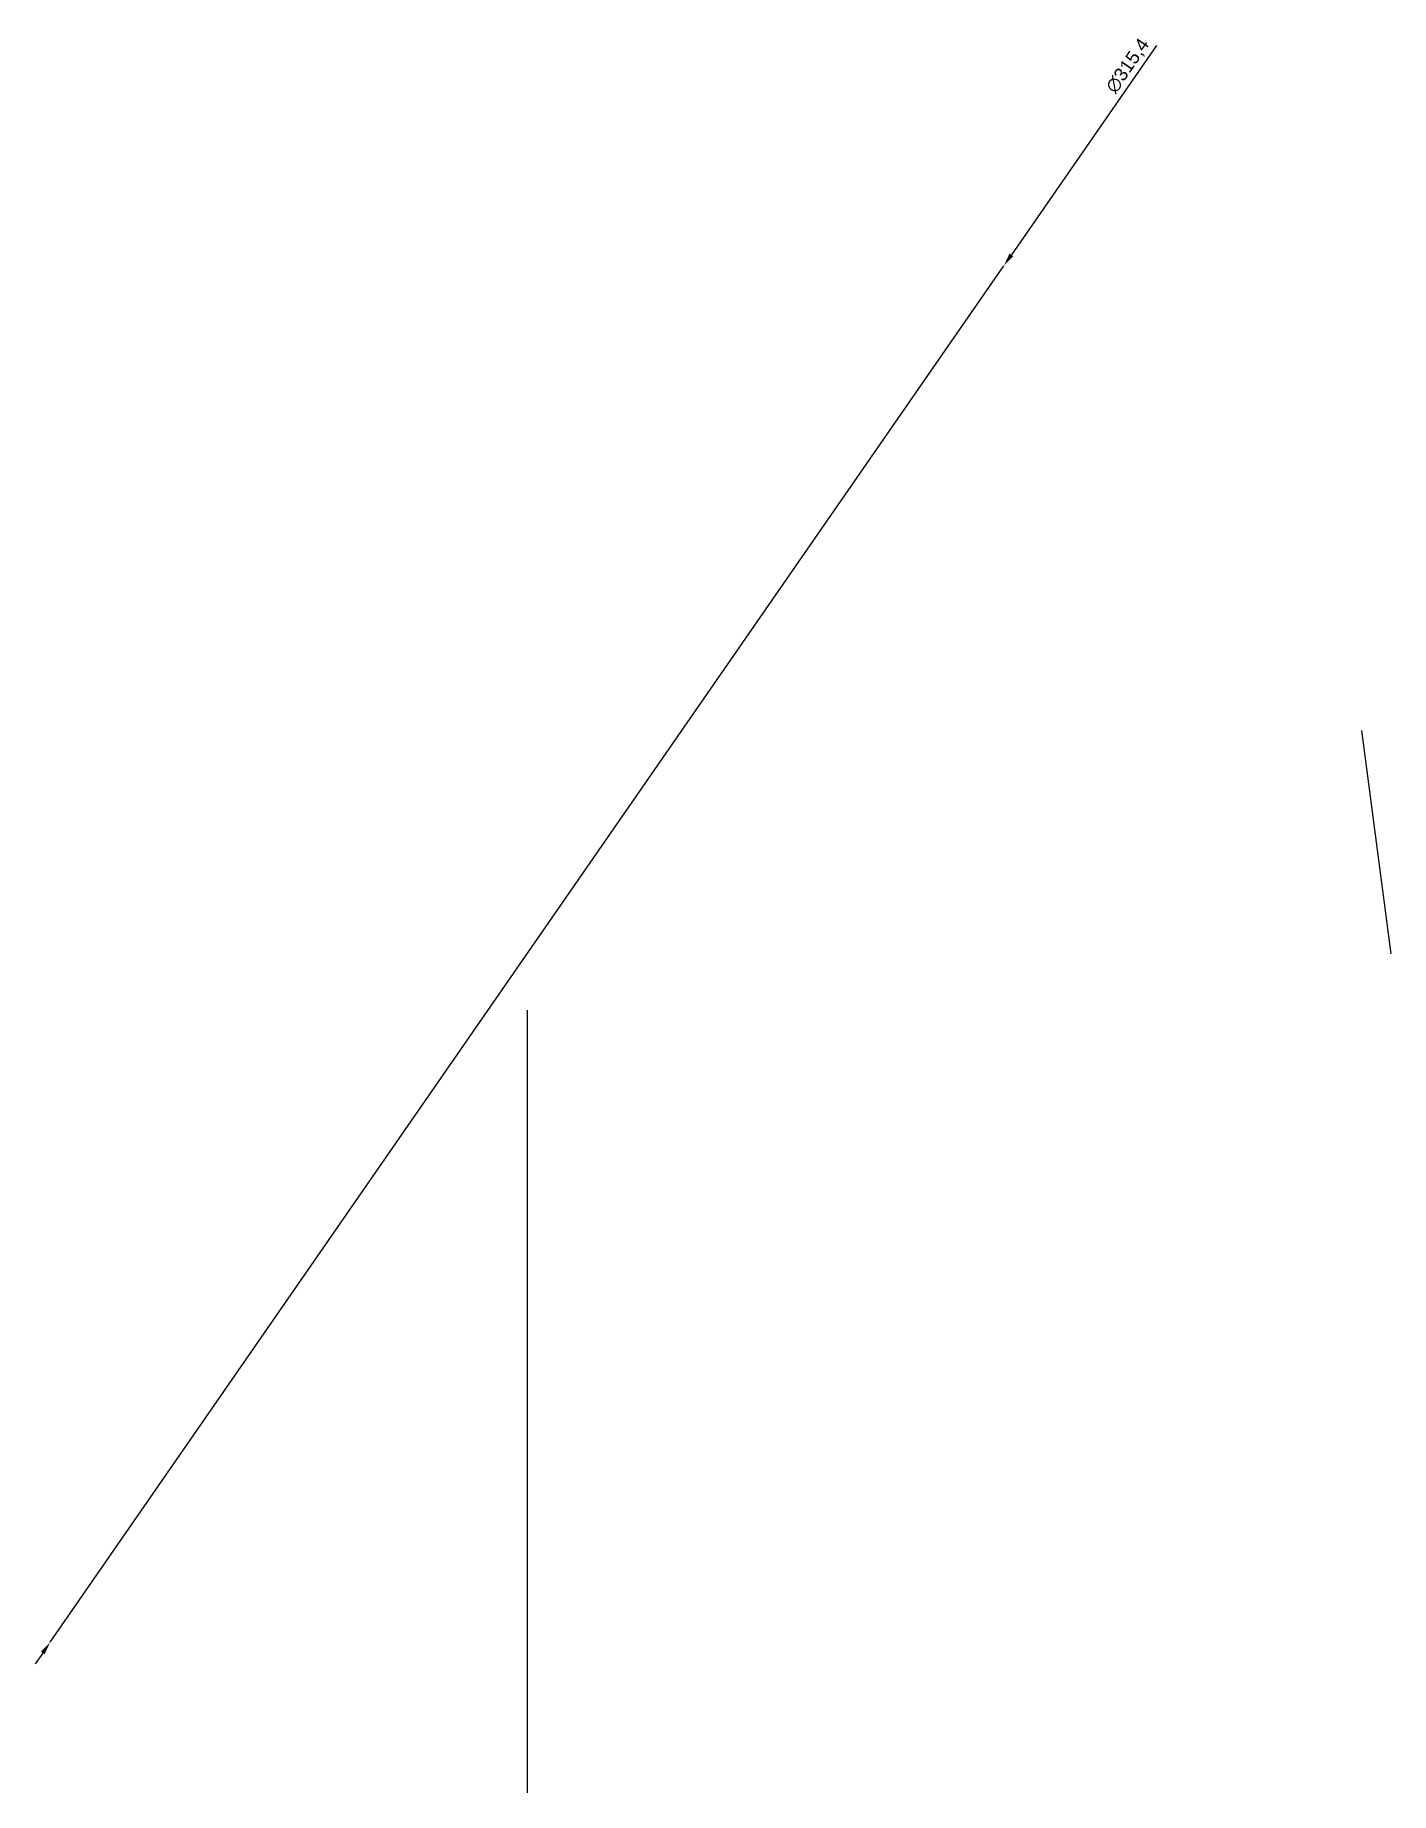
# Model space of a CAD drawing. Header units: millimetres. Extents: x 25532 to 40277, y -17085 to 3947.
# Drawn here: x 25611.6 to 25867, y -5056.1 to -4725.1 of the extents above.
import ezdxf

# ---------------------------------------------------------------- set-up
doc = ezdxf.new("R2010")
doc.units = ezdxf.units.MM
doc.layers.add('PVC', color=7, linetype='Continuous')
doc.styles.get("Standard").update_dxf_attribs({"font": 'arial.ttf'})
doc.dimstyles.new('ISO-25', dxfattribs={"dimtxt": 2.5, "dimasz": 2.5, "dimexe": 1.25, "dimexo": 0.625, "dimtad": 1, "dimtxsty": 'Standard', "dimcen": 2.5, "dimadec": 0, "dimazin": 0, "dimtfac": 1, "dimtmove": 0, "dimatfit": 3, "dimfxl": 1, "dimarcsym": 0})

# ---------------------------------------------------------------- blocks, each defined once
blk = doc.blocks.new('*D99')
at = {"color": 0, "lineweight": -2, "transparency": 16777216}
for p, q in [((25822.79, -4727.03), (25795.49, -4766.44)), ((25614.45, -5027.76), (25794.06, -4768.5)), ((25613.03, -5029.82), (25611.61, -5031.87))]:
    blk.add_line(p, q, dxfattribs=at)
at = {"color": 0, "transparency": 16777216}
for points in [[(25795.14, -4766.2), (25795.83, -4766.68), (25794.06, -4768.5)], [(25612.69, -5029.58), (25613.37, -5030.05), (25614.45, -5027.76)]]:
    blk.add_solid(points, dxfattribs=at)
at = {"layer": 'Defpoints', "color": 0, "transparency": 16777216}
for p in [(25794.06, -4768.5, 1558), (25614.45, -5027.76, 1558)]:
    blk.add_point(p, dxfattribs=at)
at = {"color": 0, "transparency": 16777216, "insert": (25817.48, -4730.89), "char_height": 2.5, "attachment_point": 5, "rotation": 55.2869}
blk.add_mtext('∅315,4', dxfattribs=at)

msp = doc.modelspace()

# ---------------------------------------------------------------- linework, layer by layer
at = {"transparency": 33554457}
for p, q in [((25861.414, -4856.019, -61.225), (25866.958, -4898.128, -61.225)), ((25704.258, -4898.128, -61.225), (25704.258, -4898.128, -61.225))]:
    msp.add_line(p, q, dxfattribs=at)
at = {"transparency": 33554457, "extrusion": (-1, 0, 0)}
msp.add_line((25704.258, -4898.128, -450.21), (25704.258, -4898.128, 249.79), dxfattribs=at)
at = {"layer": 'PVC', "transparency": 33554457, "extrusion": (-1, 0, 0)}
for p, q in [((25704.258, -4908.728, -450.21), (25704.258, -5050.829, -59.792)), ((25704.258, -4908.728, -450.21), (25704.258, -4914.049, -450.21)), ((25704.258, -4914.049, -450.21), (25704.258, -5056.15, -59.792)), ((25704.258, -5050.829, -59.792), (25704.258, -5056.15, -59.792))]:
    msp.add_line(p, q, dxfattribs=at)

# ---------------------------------------------------------------- dimensions: what is measured, and where the dimension line sits
at = {"transparency": 33554457}
dim = msp.add_diameter_dim_2p(p1=(25614.453, -5027.76, 1508.208), p2=(25794.063, -4768.497, 1508.208), dimstyle='ISO-25', dxfattribs=at)
dim.commit()
dim.dimension.update_dxf_attribs({"geometry": '*D99', "text_midpoint": (25819.258, -4732.128, -49.792), "dimtype": 163})

doc.saveas('drawing.dxf')
